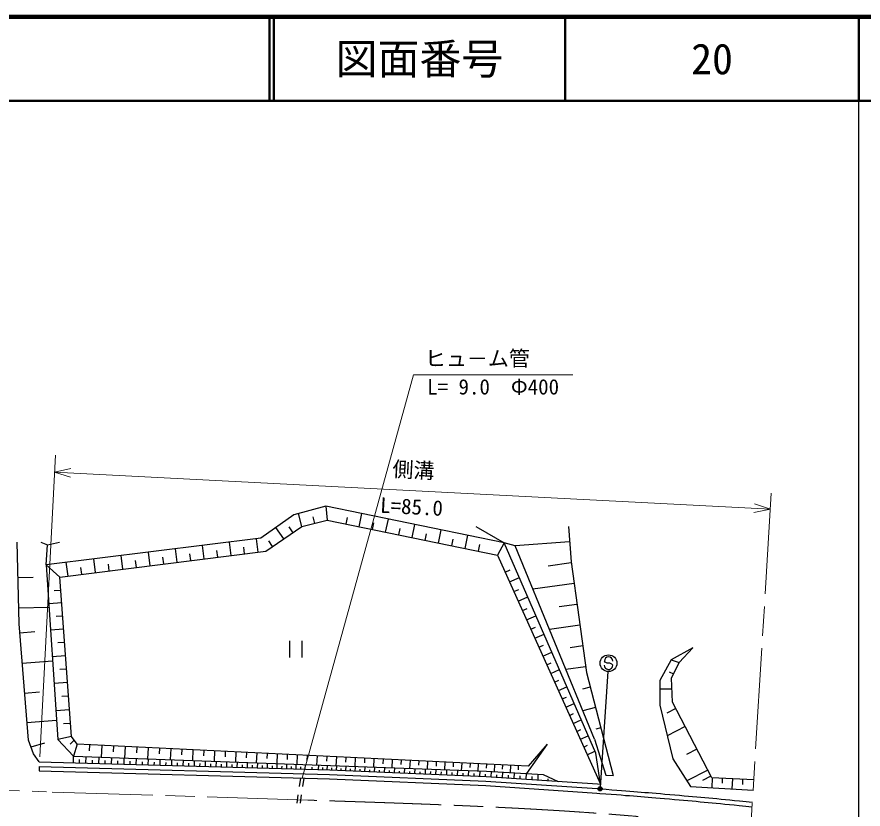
# Model space of a CAD drawing. Units: millimetres, scale not verified. Extents: x 40000 to 680000, y 20000 to 380000.
# Drawn here: x 478644 to 579500, y 285601 to 380000 of the extents above; entities that cross this region are included whole.
import ezdxf
from ezdxf.enums import TextEntityAlignment as Align

# ---------------------------------------------------------------- set-up
doc = ezdxf.new("R2010")
doc.units = ezdxf.units.MM
doc.header["$LTSCALE"] = 1000
doc.header["$PDMODE"] = 32
doc.header["$PDSIZE"] = 500
doc.linetypes.add('CHAIN', pattern=[18.5, 12, -1.5, 3.5, -1.5])
for name, color, linetype, lineweight in [('S-BGD', 7, 'Continuous', 25), ('S-BMK', 2, 'CHAIN', 13), ('S-STR-HTXT', 7, 'Continuous', 13), ('S-STR-STRC', 7, 'Continuous', 25), ('S-TTL', 2, 'Continuous', 140), ('S-TTL-BAND', 7, 'Continuous', 25), ('S-TTL-LINE', 7, 'Continuous', 50)]:
    doc.layers.add(name, color=color, linetype=linetype, lineweight=lineweight)
doc.layers.add('S-TTL-TXT', color=7, linetype='Continuous')
doc.styles.add('@ＭＳ ゴシック', font='')
doc.styles.add('ＭＳ ゴシック', font='')
doc.styles.get('@ＭＳ ゴシック').set_extended_font_data('@MS Gothic')
doc.styles.get('ＭＳ ゴシック').set_extended_font_data('MS Gothic')

msp = doc.modelspace()

# ---------------------------------------------------------------- linework, layer by layer
at = {"layer": 'S-BGD'}
for p, q in [((512609, 319260), (512219, 320822)), ((515466, 321684), (515643, 320019)), ((519452, 319237), (519774, 320805)), ((513917, 320428), (514126, 319640)), ((517886, 319558), (518046, 320340)), ((522591, 318592), (522914, 320164)), ((510450, 317801), (509524, 319170)), ((511046, 319216), (511529, 318531)), ((521021, 318914), (521182, 319699)), ((524164, 318269), (524326, 319055)), ((525739, 317945), (526063, 319522)), ((528895, 317297), (529220, 318878)), ((507175, 317822), (507372, 316231)), ((527316, 317621), (527478, 318410)), ((530477, 316972), (530639, 317762)), ((532060, 316647), (532386, 318232)), ((481492, 317423), (482296, 317090)), ((500972, 315422), (500769, 317026)), ((504177, 315827), (503975, 317424)), ((505775, 316029), (505674, 316827)), ((509106, 316892), (508652, 317564)), ((533646, 316321), (533809, 317114)), ((536726, 317347), (535934, 315851)), ((544525, 317437), (538034, 316959)), ((491272, 314195), (491067, 315821)), ((494520, 314606), (494315, 316224)), ((497753, 315015), (497549, 316626)), ((499364, 315218), (499262, 316024)), ((502577, 315624), (502475, 316427)), ((483757, 313245), (482116, 314709)), ((484734, 313369), (484527, 315008)), ((488010, 313783), (487804, 315415)), ((489643, 313989), (489540, 314806)), ((492898, 314401), (492795, 315213)), ((496138, 314810), (496036, 315620)), ((544717, 314942), (541946, 314561)), ((486374, 313576), (486271, 314396)), ((536839, 313840), (537423, 314102)), ((478769, 313191), (480572, 313232)), ((537364, 312673), (538531, 313198)), ((483097, 311655), (483869, 311707)), ((537883, 311519), (538453, 311776)), ((545057, 312466), (540156, 311792)), ((538395, 310380), (539535, 310893)), ((478851, 309587), (482455, 309668)), ((483981, 310169), (482429, 310056)), ((545398, 309989), (543267, 309696)), ((538902, 309255), (539458, 309505)), ((539402, 308144), (540513, 308644)), ((484095, 308608), (483314, 308551)), ((478981, 306600), (480787, 306745)), ((484209, 307039), (482640, 306924)), ((539896, 307045), (540438, 307289)), ((545739, 307512), (542118, 307014)), ((511123, 305656), (511123, 303656)), ((512623, 305656), (512623, 303656)), ((540384, 305961), (541469, 306449)), ((484324, 305461), (483535, 305403)), ((540866, 304889), (541395, 305127)), ((546079, 305036), (544589, 304831)), ((484440, 303874), (482853, 303758)), ((541342, 303830), (542401, 304306)), ((479273, 302987), (482885, 303279)), ((541813, 302784), (542330, 303017)), ((556619, 303405), (557584, 303066)), ((484556, 302278), (483758, 302220)), ((542278, 301751), (543311, 302216)), ((546420, 302559), (544080, 302237)), ((556927, 301696), (556434, 301932)), ((484673, 300674), (483068, 300557)), ((542737, 300730), (543241, 300957)), ((479561, 299423), (481319, 299565)), ((543191, 299722), (544199, 300176)), ((546970, 300120), (546057, 299883)), ((555264, 299938), (556731, 299942)), ((484790, 299060), (483984, 299002)), ((543639, 298726), (544131, 298947)), ((544082, 297742), (545066, 298185)), ((547599, 297701), (546102, 297311)), ((557189, 297579), (556120, 297026)), ((484909, 297438), (483286, 297320)), ((544519, 296770), (544999, 296986)), ((479845, 295905), (483362, 296189)), ((485027, 295807), (484212, 295747)), ((544951, 295810), (545911, 296242)), ((545378, 294861), (545846, 295072)), ((548228, 295281), (547644, 295129)), ((558295, 295442), (556157, 294336)), ((485140, 294263), (483517, 293897)), ((484986, 293332), (485477, 293798)), ((545799, 293924), (546737, 294346)), ((481917, 293445), (480317, 292992)), ((485814, 293332), (485398, 291914)), ((487285, 293260), (487251, 292559)), ((488757, 293188), (488688, 291793)), ((490160, 293120), (490126, 292418)), ((491551, 293052), (491483, 291675)), ((492928, 292984), (492894, 292296)), ((494291, 292918), (494226, 291589)), ((495642, 292852), (495609, 292176)), ((496980, 292786), (496916, 291490)), ((498305, 292721), (498272, 292059)), ((499617, 292657), (499555, 291393)), ((500916, 292593), (500885, 291944)), ((502203, 292531), (502143, 291298)), ((541830, 293328), (539363, 289830)), ((546216, 292998), (546673, 293204)), ((546627, 292084), (547542, 292495)), ((559699, 292729), (558459, 292088)), ((485375, 291119), (485398, 291914)), ((486086, 291100), (486096, 291490)), ((486867, 291078), (486889, 291859)), ((488409, 291035), (488430, 291802)), ((489923, 290993), (489944, 291747)), ((491411, 290952), (491431, 291692)), ((492872, 290911), (492892, 291638)), ((494307, 290871), (494327, 291586)), ((495717, 290832), (495736, 291534)), ((497102, 290794), (497121, 291483)), ((503478, 292468), (503447, 291831)), ((504741, 292406), (504682, 291205)), ((505991, 292345), (505960, 291720)), ((507229, 292285), (507172, 291113)), ((508456, 292225), (508426, 291611)), ((509670, 292165), (509614, 291024)), ((510873, 292106), (510844, 291505)), ((512065, 292048), (512010, 290936)), ((513245, 291990), (513216, 291400)), ((514413, 291933), (514360, 290849)), ((515571, 291876), (515542, 291298)), ((516717, 291820), (516665, 290764)), ((517852, 291765), (517825, 291197)), ((518977, 291710), (518927, 290681)), ((520091, 291655), (520063, 291099)), ((521193, 291601), (521144, 290600)), ((522286, 291548), (522259, 291002)), ((523368, 291495), (523320, 290520)), ((481297, 290691), (481282, 290151)), ((487641, 291056), (487652, 291440)), ((489169, 291014), (489180, 291391)), ((490670, 290972), (490681, 291342)), ((492145, 290931), (492155, 291295)), ((493593, 290891), (493603, 291248)), ((495015, 290852), (495025, 291202)), ((496412, 290813), (496422, 291157)), ((497785, 290775), (497794, 291113)), ((498462, 290756), (498481, 291433)), ((499133, 290737), (499142, 291070)), ((499798, 290719), (499816, 291384)), ((500457, 290701), (500466, 291027)), ((501110, 290682), (501128, 291336)), ((501758, 290664), (501766, 290985)), ((502399, 290647), (502417, 291288)), ((503035, 290629), (503044, 290944)), ((503665, 290611), (503683, 291242)), ((504290, 290594), (504299, 290904)), ((504909, 290577), (504926, 291196)), ((505523, 290560), (505531, 290864)), ((506131, 290543), (506147, 291151)), ((506733, 290526), (506742, 290825)), ((507330, 290510), (507347, 291107)), ((507922, 290493), (507931, 290787)), ((508509, 290477), (508525, 291064)), ((509091, 290461), (509099, 290749)), ((509667, 290445), (509683, 291021)), ((510238, 290429), (510246, 290712)), ((510804, 290413), (510820, 290979)), ((511365, 290398), (511373, 290676)), ((511921, 290382), (511936, 290938)), ((512472, 290367), (512479, 290640)), ((513018, 290352), (513033, 290898)), ((513795, 290597), (513785, 290331)), ((514572, 290841), (514552, 290309)), ((515096, 290294), (515108, 290549)), ((515639, 290279), (515664, 290793)), ((516186, 290260), (516197, 290499)), ((516736, 290237), (516761, 290747)), ((517849, 290189), (517874, 290701)), ((518974, 290087), (519002, 290653)), ((520120, 290092), (520146, 290605)), ((521280, 290043), (521305, 290556)), ((522456, 289992), (522482, 290507)), ((523649, 289942), (523677, 290507)), ((524439, 291443), (524413, 290907)), ((525500, 291391), (525454, 290441)), ((526551, 291339), (526526, 290814)), ((527592, 291288), (527547, 290364)), ((528623, 291238), (528598, 290722)), ((529644, 291188), (529600, 290289)), ((530655, 291138), (530631, 290633)), ((531657, 291089), (531614, 290215)), ((532649, 291041), (532624, 290545)), ((533631, 290993), (533589, 290142)), ((534604, 290945), (534580, 290459)), ((535567, 290898), (535526, 290052)), ((536522, 290851), (536498, 290374)), ((537467, 290805), (537425, 289942)), ((538403, 290759), (538380, 290291)), ((517290, 290213), (517302, 290449)), ((518411, 290165), (518422, 290398)), ((519547, 290117), (519558, 290346)), ((520698, 290067), (520709, 290294)), ((521866, 290018), (521877, 290241)), ((523051, 289967), (523062, 290187)), ((524252, 289916), (524262, 290133)), ((524859, 289890), (524887, 290462)), ((525470, 289864), (525480, 290077)), ((526085, 289838), (526113, 290417)), ((526704, 289811), (526715, 290021)), ((527328, 289784), (527357, 290371)), ((527951, 289758), (527967, 290074)), ((528584, 289731), (528613, 290325)), ((529227, 289703), (529242, 290024)), ((529868, 289676), (529898, 290278)), ((530514, 289649), (530530, 289974)), ((531165, 289621), (531195, 290230)), ((531820, 289593), (531835, 289893)), ((532480, 289565), (532510, 290182)), ((533144, 289536), (533158, 289829)), ((533813, 289508), (533843, 290133)), ((534486, 289479), (534500, 289763)), ((535164, 289436), (535195, 290071)), ((535846, 289391), (535861, 289696)), ((536533, 289345), (536565, 289992)), ((537225, 289299), (537241, 289629)), ((537922, 289252), (537954, 289911)), ((538624, 289206), (538641, 289560)), ((539330, 289158), (539363, 289830)), ((540041, 289111), (540060, 289491)), ((540758, 289063), (540791, 289747)), ((560981, 290251), (558503, 288968)), ((561356, 289527), (560351, 289007)), ((512445, 289285), (512293, 288297)), ((512848, 289274), (512696, 288286)), ((541948, 288984), (541963, 289211)), ((561532, 289332), (561473, 288142)), ((562722, 289272), (562692, 288677)), ((563924, 289212), (563863, 287996)), ((565140, 289151), (565110, 288543)), ((512141, 287309), (511989, 286320)), ((512544, 287298), (512392, 286309))]:
    msp.add_line(p, q, dxfattribs=at)
for points in [[(548216, 288552), (547635, 292280), (536726, 317347), (515466, 321684), (511657, 320673), (507703, 317887), (482116, 314709), (483517, 293897), (485398, 291914), (534604, 290105), (541376, 289714), (543138, 288905)], [(541830, 293328), (539598, 290701), (485814, 293332), (485140, 294263), (483757, 313245), (508302, 316348), (512609, 319260), (515643, 320019), (535934, 315851), (548216, 288552)], [(533356, 319261), (533638, 319125), (536726, 317347)], [(544391, 319261), (544701, 315060), (546515, 301868), (549701, 289616)], [(481312, 291232), (480621, 292170), (480013, 293814), (478893, 307689), (478674, 317423)], [(482116, 314709), (482296, 317090), (483725, 317423)], [(547487, 293941), (538034, 316959), (536726, 317347)], [(559226, 304828), (556619, 303405), (555261, 300933), (555269, 298000), (556827, 291572), (558934, 288298), (566391, 287840)], [(566467, 289084), (561455, 289336), (556796, 298338), (556681, 301182), (557584, 303066), (559226, 304828)], [(547487, 293941), (548857, 289646), (549701, 289616)], [(481297, 290691), (515909, 289730), (534552, 288935), (547814, 288051), (548159, 288014)], [(481312, 291232), (515928, 290271), (534582, 289475), (547861, 288590), (548216, 288552)], [(481282, 290151), (515890, 289190), (534523, 288395), (547768, 287512), (548109, 287476)]]:
    msp.add_lwpolyline(points, dxfattribs=at)
for points in [[(548109, 287476), (552147, 287163), (553175, 287084), (556419, 286802), (559661, 286520), (561478, 286371), (564714, 286033), (565270, 285975), (565784, 285921), (566270, 285870)], [(548152, 288015), (552196, 287702), (553225, 287622), (556474, 287340), (559721, 287058), (561541, 286908), (564782, 286570), (565324, 286513), (565827, 286461), (566303, 286410)]]:
    msp.add_open_spline(points, degree=3, knots=[0, 0, 0, 0, 1, 1, 1, 2, 2, 2, 3, 3, 3, 3], dxfattribs=at)
at = {"layer": 'S-BMK'}
for p, q in [((568564, 323228), (566158, 284051)), ((466971, 288151), (481214, 287700))]:
    msp.add_line(p, q, dxfattribs=at)
msp.add_lwpolyline([(513331, 286666), (482175, 287649), (481214, 287700)], dxfattribs=at)
for points, knots in [([(527893, 286166), (526922, 286204), (524010, 286310), (523039, 286345), (522068, 286379), (519156, 286477), (518185, 286509), (517214, 286541), (514302, 286636), (513331, 286666)], [0, 0, 0, 0, 1, 1, 1, 2, 2, 2, 3, 3, 3, 3]), ([(566112, 283303), (564525, 283495), (562863, 283692), (562066, 283781), (560597, 283945), (556185, 284398), (554714, 284538), (553618, 284642), (550328, 284915), (549230, 284999), (548133, 285084), (544838, 285312), (543740, 285382), (542641, 285452), (539344, 285641), (538244, 285699), (537145, 285757), (533846, 285914), (532746, 285964), (531776, 286008), (528864, 286127), (527893, 286166)], [0, 0, 0, 0, 1, 1, 1, 2, 2, 2, 3, 3, 3, 4, 4, 4, 5, 5, 5, 6, 6, 6, 7, 7, 7, 7])]:
    msp.add_open_spline(points, degree=3, knots=knots, dxfattribs=at)
at = {"layer": 'S-STR-HTXT'}
for p, q in [((525902, 337336), (512647, 289280)), ((525902, 337336), (544902, 337336)), ((481366, 291811), (483229, 327763)), ((485081, 326182), (483125, 325765)), ((568449, 321346), (483125, 325765)), ((483125, 325765), (485028, 325148)), ((568449, 321346), (566546, 321963)), ((566493, 320929), (568449, 321346))]:
    msp.add_line(p, q, dxfattribs=at)
at = {"layer": 'S-STR-STRC'}
for p, q in [((548761, 303121), (548662, 303240)), ((549006, 302982), (548761, 303121)), ((549307, 302980), (549006, 302982)), ((549552, 302868), (549307, 302980)), ((549658, 302732), (549552, 302868)), ((549090, 301983), (548169, 288164))]:
    msp.add_line(p, q, dxfattribs=at)
for centre, radius in [((549157, 302981), 1000), ((548159, 288014), 150), ((548159, 288014), 120), ((548159, 288014), 90), ((548159, 288014), 60), ((548159, 288014), 30)]:
    msp.add_circle(centre, radius, dxfattribs=at)
for centre, start, end in [((549162, 303236), 359.55488, 179.55488), ((549158, 302736), 179.55488, 359.55488)]:
    msp.add_arc(centre, 500, start, end, dxfattribs=at)
msp.add_point((548159, 288014), dxfattribs=at)
at = {"layer": 'S-TTL'}
msp.add_line((680000, 380000), (40000, 380000), dxfattribs=at)
at = {"layer": 'S-TTL-BAND'}
msp.add_line((579000, 20000), (579000, 370000), dxfattribs=at)
at = {"layer": 'S-TTL-LINE'}
for p, q in [((508747, 380000), (508747, 370000)), ((509247, 380000), (509247, 370000)), ((543997, 380000), (543997, 370000)), ((579000, 380000), (579000, 370000)), ((40000, 370000), (680000, 370000))]:
    msp.add_line(p, q, dxfattribs=at)

# ---------------------------------------------------------------- texts
at = {"layer": 'S-STR-HTXT', "style": 'ＭＳ ゴシック'}
msp.add_text('ヒュ－ム管', height=1833, dxfattribs=at).set_placement((527277, 337836), align=Align.BOTTOM_LEFT)
msp.add_text('L= 9.0\u3000Φ400', height=1833, dxfattribs=at).set_placement((535402, 336836), align=Align.TOP_CENTER)
msp.add_text('側溝', height=1833, rotation=357.035, dxfattribs=at).set_placement((525839, 324554), align=Align.BOTTOM_CENTER)
at = {"layer": 'S-STR-HTXT', "style": '@ＭＳ ゴシック'}
msp.add_text('L=85.0', height=1833, rotation=357.035, dxfattribs=at).set_placement((525735, 322557), align=Align.TOP_CENTER)
at = {"layer": 'S-TTL-TXT', "style": 'ＭＳ ゴシック'}
for s, p in [('図面番号', (526622, 375000)), ('20', (561497, 375000))]:
    msp.add_text(s, height=3666, dxfattribs=at).set_placement(p, align=Align.MIDDLE_CENTER)

doc.saveas('drawing.dxf')
